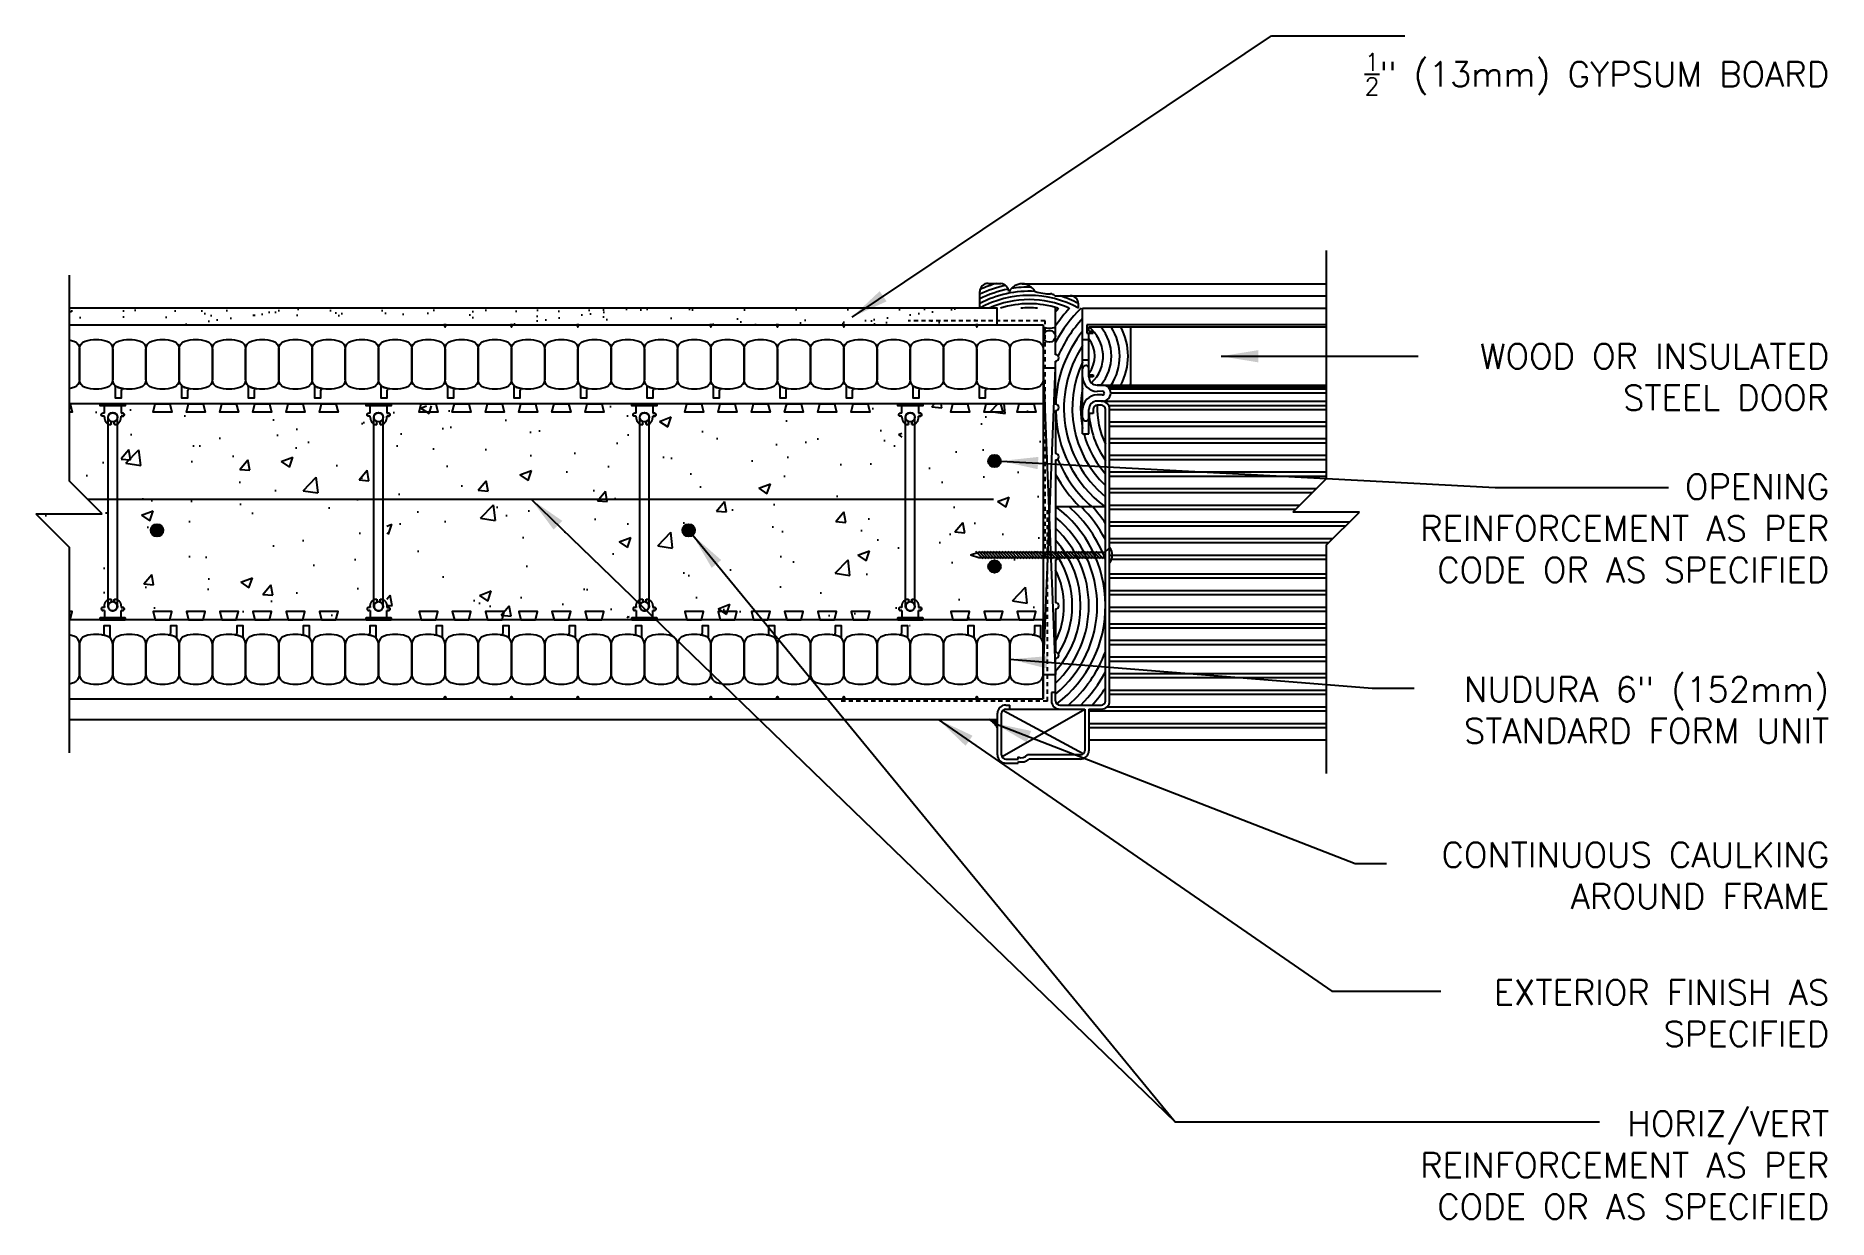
# Model space of a CAD drawing. Header units: inches. Extents: x 423.4 to 477.3, y 594.8 to 630.4.
import ezdxf

# ---------------------------------------------------------------- set-up
doc = ezdxf.new("R2010")
doc.units = ezdxf.units.IN
doc.header["$LTSCALE"] = 0.5
doc.header["$MEASUREMENT"] = 0
doc.linetypes.add('DASHED2', pattern=[0.375, 0.25, -0.125])
for name, color, linetype in [('HATCH', 12, 'Continuous'), ('line25', 2, 'Continuous'), ('LINE50', 5, 'Continuous'), ('LINE65', 3, 'Continuous'), ('LINE9', 9, 'Continuous'), ('TEXT', 4, 'Continuous')]:
    doc.layers.add(name, color=color, linetype=linetype)
doc.styles.add('DIM', font='romans.shx', dxfattribs={"width": 0.7})
doc.styles.add('ROMANS', font='romans.shx', dxfattribs={"height": 1.125})
doc.dimstyles.new('ext_12', dxfattribs={"dimscale": 12, "dimtxt": 0.09375, "dimasz": 0.09375, "dimexe": 0.09375, "dimexo": 0.0625, "dimgap": 0.0625, "dimtad": 1, "dimdec": 1, "dimzin": 3, "dimdsep": 46, "dimlunit": 4, "dimtxsty": 'DIM', "dimcen": 0.09, "dimdle": 0.09375, "dimclrt": 4, "dimadec": 0, "dimazin": 0, "dimtfac": 1, "dimtdec": 1, "dimtmove": 2, "dimatfit": 3, "dimfxl": 0, "dimfrac": 2, "dimtolj": 1, "dimtzin": 0, "dimarcsym": 0})

# ---------------------------------------------------------------- blocks, each defined once
blk = doc.blocks.new('WEB_6_CENTRE_TOP')
for p, q in [((5.688, 0.141), (0, 0.141)), ((5.688, -0.141), (0, -0.141))]:
    blk.add_line(p, q)
for centre in [(0, 0), (5.688, 0)]:
    blk.add_circle(centre, 0.141)
blk = doc.blocks.new('Connector')
blk.add_point((0.271, 0))
at = {"layer": 'LINE9'}
for p, q in [((0, 0.375), (0, -0.375)), ((0.062, -0.375), (0.062, 0.375)), ((0.281, 0.25), (0.062, 0.25))]:
    blk.add_line(p, q, dxfattribs=at)
for points, weights in [([(0.007, 0.375), (0.004, 0.375), (0, 0.375)], [1, 0.972587069138, 0.950305488115]), ([(0.327, 0.343), (0.308, 0.343), (0.281, 0.317), (0.281, 0.297)], [1, 0.85355339, 0.85355339, 1]), ([(0.328, 0.343), (0.327, 0.343), (0.327, 0.343)], [1, 0.70710678, 1]), ([(0.375, 0.297), (0.375, 0.317), (0.348, 0.343), (0.329, 0.343)], [1, 0.85355339, 0.85355339, 1]), ([(0.406, 0.25), (0.546, 0.25), (0.619, 0.131)], [0.958404415409, 0.794674173519, 0.864651571113]), ([(0.619, 0.052), (0.612, 0.049), (0.604, 0.049)], [0.83615024178, 0.892081430621, 1]), ([(0, -0.375), (0.004, -0.375), (0.007, -0.375)], [0.950305488115, 0.972587069138, 1]), ([(0.281, -0.297), (0.281, -0.317), (0.308, -0.343), (0.327, -0.343)], [1, 0.85355339, 0.85355339, 1]), ([(0.327, -0.343), (0.281, -0.343), (0.281, -0.297)], [1, 0.70710678, 1]), ([(0.329, -0.343), (0.348, -0.343), (0.375, -0.317), (0.375, -0.297)], [1, 0.85355339, 0.85355339, 1]), ([(0.375, -0.297), (0.375, -0.343), (0.329, -0.343)], [1, 0.70710678, 1]), ([(0.619, -0.131), (0.546, -0.25), (0.406, -0.25)], [0.864651574428, 0.794674169686, 0.958404415195]), ([(0.604, -0.049), (0.612, -0.049), (0.619, -0.052)], [1, 0.89208144177, 0.836150253337])]:
    blk.add_rational_spline(points, weights, degree=2, dxfattribs=at)
for points, degree in [([(0, 0.375), (0.002, 0.375), (0.005, 0.375), (0.007, 0.375)], 3), ([(0.007, 0.375), (0.021, 0.375), (0.051, 0.375), (0.062, 0.375), (0.062, 0.375)], 3), ([(0.281, 0.25), (0.281, 0.297)], 1), ([(0.327, 0.343), (0.327, 0.343), (0.328, 0.343), (0.328, 0.343)], 3), ([(0.328, 0.343), (0.329, 0.343), (0.329, 0.343), (0.329, 0.343)], 3), ([(0.375, 0.25), (0.375, 0.297)], 1), ([(0.406, 0.25), (0.375, 0.25)], 1), ([(0.406, 0.25), (0.406, 0.25)], 1), ([(0.406, 0.25), (0.406, 0.25)], 1), ([(0.406, 0.25), (0.406, 0.25)], 1), ([(0.406, 0.25), (0.406, 0.25)], 1), ([(0.406, 0.25), (0.406, 0.25)], 1), ([(0.406, 0.25), (0.406, 0.25)], 1), ([(0.406, 0.25), (0.406, 0.25)], 1), ([(0.406, 0.25), (0.406, 0.25)], 1), ([(0.406, 0.25), (0.406, 0.25)], 1), ([(0.406, 0.25), (0.406, 0.25)], 1), ([(0.406, 0.25), (0.406, 0.25)], 1), ([(0.406, 0.25), (0.406, 0.25)], 1), ([(0.406, 0.25), (0.406, 0.25)], 1), ([(0.406, 0.25), (0.406, 0.25)], 1), ([(0.406, 0.25), (0.406, 0.25)], 1), ([(0.406, 0.25), (0.406, 0.25)], 1), ([(0.406, 0.25), (0.406, 0.25)], 1), ([(0.406, 0.25), (0.406, 0.25)], 1), ([(0.406, 0.25), (0.406, 0.25)], 1), ([(0.406, 0.25), (0.406, 0.25)], 1), ([(0.406, 0.25), (0.406, 0.25)], 1), ([(0.406, 0.25), (0.406, 0.25)], 1), ([(0.406, 0.25), (0.406, 0.25)], 1), ([(0.406, 0.25), (0.406, 0.25)], 1), ([(0.604, 0.049), (0.532, 0.049)], 1), ([(0.532, 0.049), (0.532, 0.049)], 1), ([(0.532, 0.049), (0.532, 0.049)], 1), ([(0.532, 0.049), (0.532, 0.049)], 1), ([(0.532, 0.049), (0.532, 0.049)], 1), ([(0.532, 0.049), (0.532, 0.049)], 1), ([(0.532, 0.049), (0.532, 0.049)], 1), ([(0.532, 0.049), (0.532, 0.049)], 1), ([(0.532, 0.049), (0.532, 0.049)], 1), ([(0.532, 0.049), (0.532, 0.049)], 1), ([(0.532, 0.049), (0.532, 0.049)], 1), ([(0.604, 0.049), (0.609, 0.049), (0.614, 0.05), (0.619, 0.052)], 3), ([(0.604, 0.049), (0.604, 0.049)], 1), ([(0.604, 0.049), (0.604, 0.049)], 1), ([(0.604, 0.049), (0.604, 0.049)], 1), ([(0.604, 0.049), (0.604, 0.049)], 1), ([(0.619, 0.131), (0.619, 0.052)], 1), ([(0.619, 0.131), (0.619, 0.131)], 1), ([(0.619, 0.131), (0.619, 0.131)], 1), ([(0.619, 0.131), (0.619, 0.131)], 1), ([(0.619, 0.131), (0.619, 0.131)], 1), ([(0.007, -0.375), (0.005, -0.375), (0.002, -0.375), (0, -0.375)], 3), ([(0.062, -0.375), (0.062, -0.375), (0.051, -0.375), (0.021, -0.375), (0.007, -0.375)], 3), ([(0.062, -0.25), (0.281, -0.25)], 1), ([(0.281, -0.297), (0.281, -0.25)], 1), ([(0.281, -0.25), (0.281, -0.297)], 1), ([(0.328, -0.343), (0.328, -0.343), (0.327, -0.343), (0.327, -0.343)], 3), ([(0.329, -0.343), (0.329, -0.343), (0.329, -0.343), (0.328, -0.343)], 3), ([(0.375, -0.25), (0.375, -0.297)], 1), ([(0.375, -0.297), (0.375, -0.25)], 1), ([(0.406, -0.25), (0.375, -0.25)], 1), ([(0.406, -0.25), (0.406, -0.25)], 1), ([(0.406, -0.25), (0.406, -0.25)], 1), ([(0.406, -0.25), (0.406, -0.25)], 1), ([(0.406, -0.25), (0.406, -0.25)], 1), ([(0.406, -0.25), (0.406, -0.25)], 1), ([(0.406, -0.25), (0.406, -0.25)], 1), ([(0.406, -0.25), (0.406, -0.25)], 1), ([(0.406, -0.25), (0.406, -0.25)], 1), ([(0.406, -0.25), (0.406, -0.25)], 1), ([(0.406, -0.25), (0.406, -0.25)], 1), ([(0.406, -0.25), (0.406, -0.25)], 1), ([(0.532, -0.049), (0.604, -0.049)], 1), ([(0.604, -0.049), (0.58, -0.049), (0.556, -0.049), (0.532, -0.049)], 3), ([(0.532, -0.049), (0.532, -0.049)], 1), ([(0.532, -0.049), (0.532, -0.049)], 1), ([(0.532, -0.049), (0.532, -0.049)], 1), ([(0.532, -0.049), (0.532, -0.049)], 1), ([(0.619, -0.052), (0.614, -0.05), (0.609, -0.049), (0.604, -0.049)], 3), ([(0.604, -0.049), (0.604, -0.049)], 1), ([(0.604, -0.049), (0.604, -0.049)], 1), ([(0.604, -0.049), (0.604, -0.049)], 1), ([(0.604, -0.049), (0.604, -0.049)], 1), ([(0.604, -0.049), (0.604, -0.049)], 1), ([(0.604, -0.049), (0.604, -0.049)], 1), ([(0.604, -0.049), (0.604, -0.049)], 1), ([(0.604, -0.049), (0.604, -0.049)], 1), ([(0.619, -0.052), (0.619, -0.131)], 1), ([(0.619, -0.131), (0.619, -0.131)], 1), ([(0.619, -0.131), (0.619, -0.131)], 1), ([(0.619, -0.131), (0.619, -0.131)], 1), ([(0.619, -0.131), (0.619, -0.131)], 1)]:
    blk.add_open_spline(points, degree=degree, dxfattribs=at)
for points, weights, knots in [([(0.062, 0.375), (0.062, 0.375), (0.046, 0.375), (0.03, 0.375), (0.007, 0.375)], [0.868718858569, 0.861102746415, 1, 0.861102734288, 0.868718859898], [0, 0, 0, 0.5, 0.5, 1, 1, 1]), ([(0.532, 0.049), (0.472, 0.203), (0.333, 0.113), (0.157, 0), (0.333, -0.113), (0.472, -0.203), (0.532, -0.049)], [0.899508922286, 0.599718215298, 1, 0.54226024, 1, 0.599718224335, 0.899508908749], [0, 0, 0, 0.318112, 0.318112, 0.681888, 0.681888, 1, 1, 1]), ([(0.007, -0.375), (0.03, -0.375), (0.046, -0.375), (0.062, -0.375), (0.062, -0.375)], [0.868718859319, 0.861102739573, 1, 0.861102742958, 0.868718858948], [0, 0, 0, 0.5, 0.5, 1, 1, 1])]:
    blk.add_rational_spline(points, weights, degree=2, knots=knots, dxfattribs=at)

msp = doc.modelspace()

# ---------------------------------------------------------------- hatches: boundary and pattern name
at = {"layer": 'HATCH'}
h = msp.add_hatch(dxfattribs=at)
h.set_pattern_fill('AR-SAND', color=256, scale=0.5, style=0)
h.set_pattern_definition([(37.5, (-2452.4051, 162.2853), (-0.03149668, 0.96341188), [0, -0.76, 0, -0.85, 0, -0.8125]), (7.5, (-2452.4051, 162.2853), (0.88488835, 1.41107303), [0, -0.41, 0, -0.685, 0, -0.2625]), (327.5, (-2453.0201, 162.2853), (1.55707093, 0.00282953), [0, -0.25, 0, -0.9, 0, -1.175]), (317.5, (-2453.0201, 162.2853), (1.5030633, 0.4388378), [0, -0.125, 0, -0.59, 0, -0.675])])
h.paths.add_polyline_path([(441.073, 622.222), (435.388, 622.222), (435.388, 621.722), (441.073, 621.722)])
h.paths.add_polyline_path([(451.784, 622.222), (441.073, 622.222), (441.073, 621.722), (451.784, 621.722)])
h.paths.add_polyline_path([(424.35, 622.222), (424.35, 621.722), (435.388, 621.722), (435.388, 622.222)])
h = msp.add_hatch(dxfattribs=at)
h.set_pattern_fill('AR-CONC', color=256, scale=0.5, style=0)
h.set_pattern_definition([(50, (0, 0), (3.586301, -0.313761), [0.375, -4.125]), (355, (0, 0), (-0.693757, 3.76096), [0.3, -3.3]), (100.45144, (0.299, -0.026), (2.892544, 3.4472), [0.318701, -3.50571]), (46.1842, (0, 1), (5.336207, -0.827596), [0.5625, -6.1875]), (96.6356, (0.4447, 0.931), (4.67331, 4.870593), [0.47805, -5.25857]), (351.1842, (0, 1), (4.67331, 4.870593), [0.45, -4.95]), (21, (0.5, 0.75), (2.984535, -2.013094), [0.375, -4.125]), (326, (0.5, 0.75), (1.216577, 3.62575), [0.3, -3.3]), (71.45144, (0.7487, 0.5822), (4.201112, 1.612656), [0.318701, -3.50571]), (37.5, (0, 0), (0.0607993, 1.6644693), [0, -3.26, 0, -3.35, 0, -3.3125]), (7.5, (0, 0), (1.3153477, 1.9720586), [0, -1.91, 0, -3.185, 0, -1.2625]), (327.5, (-1.115, 0), (2.6691122, -0.1127744), [0, -1.25, 0, -3.9, 0, -5.175]), (317.5, (-1.615, 0), (2.915931, 0.500525), [0, -1.625, 0, -2.59, 0, -3.675])])
h.paths.add_polyline_path([(424.359, 612.847), (425.297, 612.847), (425.297, 612.909), (425.422, 612.909), (425.422, 613.128), (425.375, 613.128), (425.328, 613.176), (425.374, 613.222), (425.422, 613.222), (425.422, 613.253), (425.454, 613.375), (425.531, 613.459), (425.531, 618.734), (425.454, 618.819), (425.422, 618.941), (425.422, 618.972), (425.375, 618.972), (425.328, 619.019), (425.374, 619.065), (425.422, 619.065), (425.422, 619.284), (425.297, 619.284), (425.297, 619.347), (424.359, 619.347), (424.359, 617.034), (425.359, 616.034), (423.359, 616.034), (424.359, 615.034)])
h.paths.add_polyline_path([(425.922, 619.284), (433.422, 619.284), (433.422, 612.909), (425.922, 612.909)])
h.paths.add_polyline_path([(433.922, 612.909), (441.422, 612.909), (441.422, 619.284), (433.922, 619.284)])
h.paths.add_polyline_path([(441.922, 612.909), (449.422, 612.909), (449.422, 619.284), (441.922, 619.284)])
h.paths.add_polyline_path([(449.922, 612.909), (453.672, 612.909), (453.672, 619.347), (449.922, 619.347)])
h = msp.add_hatch(color=7, dxfattribs=at)
h.dxf.hatch_style = 1
h.paths.add_polyline_path([(452.297, 609.847), (452.047, 609.847, -0.166356), (452.297, 609.589)])
at = {"layer": 'LINE65'}
for points in [[(452.393, 617.625, 1), (452.018, 617.625, 1)], [(427.194, 615.542, 1), (426.819, 615.542, 1)], [(443.194, 615.542, 1), (442.819, 615.542, 1)], [(452.393, 614.453, 1), (452.018, 614.453, 1)]]:
    msp.add_hatch(color=256, dxfattribs=at).paths.add_polyline_path(points)

# ---------------------------------------------------------------- linework, layer by layer
at = {"layer": 'HATCH', "color": 6, "linetype": 'DASHED2'}
for p, q in [((453.731, 621.847), (449.606, 621.847)), ((453.731, 614.773), (453.731, 621.847)), ((453.797, 610.4), (453.797, 616.237)), ((453.797, 610.4), (447.555, 610.4))]:
    msp.add_line(p, q, dxfattribs=at)
at = {"layer": 'HATCH'}
for p, q in [((453.672, 611.199), (454.047, 620.431)), ((453.672, 620.431), (454.047, 611.199)), ((462.187, 619.791), (455.671, 619.791)), ((462.187, 619.291), (455.645, 619.291)), ((462.187, 619.166), (455.672, 619.166)), ((462.187, 619.666), (455.704, 619.666)), ((462.187, 618.791), (455.672, 618.791)), ((462.187, 618.666), (455.672, 618.666)), ((462.187, 618.291), (455.672, 618.291)), ((462.187, 618.166), (455.672, 618.166)), ((462.187, 617.789), (455.672, 617.789)), ((462.187, 617.664), (455.672, 617.664)), ((462.187, 617.289), (455.672, 617.289)), ((462.187, 617.164), (455.672, 617.164)), ((461.887, 616.789), (455.672, 616.789)), ((461.762, 616.664), (455.672, 616.664)), ((461.385, 616.287), (455.672, 616.287)), ((461.26, 616.162), (455.672, 616.162)), ((462.885, 615.787), (455.672, 615.787)), ((462.76, 615.662), (455.672, 615.662)), ((462.385, 615.287), (455.672, 615.287)), ((462.26, 615.162), (455.672, 615.162)), ((462.187, 614.783), (455.672, 614.783)), ((462.187, 614.658), (455.672, 614.658)), ((462.187, 614.221), (455.672, 614.221)), ((462.187, 614.097), (455.672, 614.097)), ((462.187, 613.721), (455.672, 613.721)), ((462.187, 613.597), (455.672, 613.597)), ((462.187, 613.221), (455.672, 613.221)), ((462.187, 613.097), (455.672, 613.097)), ((462.187, 612.721), (455.672, 612.721)), ((462.187, 612.597), (455.672, 612.597)), ((462.187, 612.221), (455.672, 612.221)), ((462.187, 612.097), (455.672, 612.097)), ((462.187, 611.721), (455.672, 611.721)), ((462.187, 611.597), (455.672, 611.597)), ((462.187, 611.221), (455.672, 611.221)), ((462.187, 611.097), (455.672, 611.097)), ((462.187, 610.721), (455.672, 610.721)), ((462.187, 610.597), (455.672, 610.597)), ((452.439, 608.73), (454.922, 610.159)), ((454.874, 608.811), (452.459, 610.123)), ((462.187, 610.097), (455.047, 610.097)), ((462.187, 610.221), (455.587, 610.221)), ((462.187, 609.721), (455.047, 609.721)), ((462.187, 609.597), (455.047, 609.597))]:
    msp.add_line(p, q, dxfattribs=at)
for centre, radius, start, end in [((453.25, 619.566), 3.543, 105.9774, 114.627), ((453.25, 619.566), 3.418, 102.0651, 115.7495), ((453.25, 619.566), 3.293, 101.0243, 116.8034), ((453.25, 619.566), 3.168, 86.825, 117.9516), ((453.25, 619.566), 3.043, 60.7919, 119.2081), ((453.25, 619.566), 2.918, 65.54, 114.46), ((453.25, 619.566), 3.293, 88.8322, 99.4629), ((453.25, 619.566), 3.168, 62.0612, 73.0968), ((453.25, 619.566), 2.793, 71.9887, 108.0113), ((453.25, 619.566), 2.668, 84.5984, 95.4016), ((457.757, 619.214), 4.21, 134.4081, 151.7885), ((457.757, 619.214), 4.46, 137.5981, 146.2851), ((457.757, 619.214), 4.71, 140.3175, 141.9669), ((457.757, 619.214), 3.96, 137.025, 156.6047), ((457.757, 619.214), 3.71, 141.3484, 178.184), ((454.366, 620.784), 1.109, 313.276, 52.0991), ((454.366, 620.784), 1.359, 319.9163, 40.0837), ((454.366, 620.784), 1.609, 327.0538, 32.9462), ((454.366, 620.784), 1.859, 331.9196, 28.0804), ((454.366, 620.784), 2.109, 23.6895, 24.5136), ((457.757, 619.214), 3.46, 146.8657, 230.3071), ((454.366, 620.784), 0.859, 322.4764, 37.5236), ((457.757, 619.214), 3.96, 158.9628, 159.5284), ((457.757, 619.214), 3.21, 154.504, 226.495), ((457.757, 619.214), 2.96, 168.1976, 191.8024), ((454.366, 620.784), 2.109, 335.4864, 336.3105), ((457.757, 619.214), 2.46, 177.9386, 206.0604), ((457.757, 619.214), 3.71, 181.1088, 232.9696), ((457.757, 619.214), 2.71, 183.4175, 215.3682), ((457.757, 619.214), 2.96, 195.1263, 221.706), ((457.757, 619.214), 3.96, 202.8027, 228.4099), ((457.757, 619.214), 4.21, 208.2115, 224.7082), ((451.837, 613.273), 3.71, 307.2647, 53.4425), ((451.837, 613.273), 3.46, 309.6927, 50.3073), ((451.837, 613.273), 3.96, 20.4719, 48.8113), ((451.837, 613.273), 4.21, 28.2117, 45.0605), ((451.837, 613.273), 4.46, 33.7151, 41.9261), ((451.837, 613.273), 3.21, 313.5049, 46.4951), ((451.837, 613.273), 2.96, 318.2938, 41.7062), ((451.837, 613.273), 2.46, 333.9392, 26.0608), ((451.837, 613.273), 2.71, 327.7067, 32.0927), ((451.837, 613.273), 3.96, 310.9881, 339.5281), ((451.837, 613.273), 4.21, 314.7637, 331.7883), ((451.837, 613.273), 4.46, 317.9163, 326.2849)]:
    msp.add_arc(centre, radius, start, end, dxfattribs=at)
at = {"layer": 'line25'}
for p, q in [((453.672, 619.347), (424.359, 619.347)), ((453.672, 612.847), (424.359, 612.847)), ((449.651, 612.678), (449.672, 612.678))]:
    msp.add_line(p, q, dxfattribs=at)
for points in [[(424.359, 619.347), (424.391, 619.347), (424.453, 619.097), (424.359, 619.097)], [(424.359, 612.847), (424.391, 612.847), (424.453, 613.097), (424.359, 613.097)]]:
    msp.add_lwpolyline(points, dxfattribs=at)
for points in [[(427.391, 619.347), (427.453, 619.097), (426.891, 619.097), (426.953, 619.347)], [(428.391, 619.347), (428.453, 619.097), (427.891, 619.097), (427.953, 619.347)], [(429.391, 619.347), (429.453, 619.097), (428.891, 619.097), (428.953, 619.347)], [(430.391, 619.347), (430.453, 619.097), (429.891, 619.097), (429.953, 619.347)], [(431.391, 619.347), (431.453, 619.097), (430.891, 619.097), (430.953, 619.347)], [(432.391, 619.347), (432.453, 619.097), (431.891, 619.097), (431.953, 619.347)], [(435.391, 619.347), (435.453, 619.097), (434.891, 619.097), (434.953, 619.347)], [(436.391, 619.347), (436.453, 619.097), (435.891, 619.097), (435.953, 619.347)], [(437.391, 619.347), (437.453, 619.097), (436.891, 619.097), (436.953, 619.347)], [(438.391, 619.347), (438.453, 619.097), (437.891, 619.097), (437.953, 619.347)], [(439.391, 619.347), (439.453, 619.097), (438.891, 619.097), (438.953, 619.347)], [(440.391, 619.347), (440.453, 619.097), (439.891, 619.097), (439.953, 619.347)], [(443.391, 619.347), (443.453, 619.097), (442.891, 619.097), (442.953, 619.347)], [(444.391, 619.347), (444.453, 619.097), (443.891, 619.097), (443.953, 619.347)], [(445.391, 619.347), (445.453, 619.097), (444.891, 619.097), (444.953, 619.347)], [(446.391, 619.347), (446.453, 619.097), (445.891, 619.097), (445.953, 619.347)], [(447.391, 619.347), (447.453, 619.097), (446.891, 619.097), (446.953, 619.347)], [(448.391, 619.347), (448.453, 619.097), (447.891, 619.097), (447.953, 619.347)], [(451.391, 619.347), (451.453, 619.097), (450.891, 619.097), (450.953, 619.347)], [(452.391, 619.347), (452.453, 619.097), (451.891, 619.097), (451.953, 619.347)], [(453.391, 619.347), (453.453, 619.097), (452.891, 619.097), (452.953, 619.347)], [(427.391, 612.847), (427.453, 613.097), (426.891, 613.097), (426.953, 612.847)], [(428.391, 612.847), (428.453, 613.097), (427.891, 613.097), (427.953, 612.847)], [(429.391, 612.847), (429.453, 613.097), (428.891, 613.097), (428.953, 612.847)], [(430.391, 612.847), (430.453, 613.097), (429.891, 613.097), (429.953, 612.847)], [(431.391, 612.847), (431.453, 613.097), (430.891, 613.097), (430.953, 612.847)], [(432.391, 612.847), (432.453, 613.097), (431.891, 613.097), (431.953, 612.847)], [(435.391, 612.847), (435.453, 613.097), (434.891, 613.097), (434.953, 612.847)], [(436.391, 612.847), (436.453, 613.097), (435.891, 613.097), (435.953, 612.847)], [(437.391, 612.847), (437.453, 613.097), (436.891, 613.097), (436.953, 612.847)], [(438.391, 612.847), (438.453, 613.097), (437.891, 613.097), (437.953, 612.847)], [(439.391, 612.847), (439.453, 613.097), (438.891, 613.097), (438.953, 612.847)], [(440.391, 612.847), (440.453, 613.097), (439.891, 613.097), (439.953, 612.847)], [(443.391, 612.847), (443.453, 613.097), (442.891, 613.097), (442.953, 612.847)], [(444.391, 612.847), (444.453, 613.097), (443.891, 613.097), (443.953, 612.847)], [(445.391, 612.847), (445.453, 613.097), (444.891, 613.097), (444.953, 612.847)], [(446.391, 612.847), (446.453, 613.097), (445.891, 613.097), (445.953, 612.847)], [(447.391, 612.847), (447.453, 613.097), (446.891, 613.097), (446.953, 612.847)], [(448.391, 612.847), (448.453, 613.097), (447.891, 613.097), (447.953, 612.847)], [(451.391, 612.847), (451.453, 613.097), (450.891, 613.097), (450.953, 612.847)], [(452.391, 612.847), (452.453, 613.097), (451.891, 613.097), (451.953, 612.847)], [(453.391, 612.847), (453.453, 613.097), (452.891, 613.097), (452.953, 612.847)]]:
    msp.add_lwpolyline(points, close=True, dxfattribs=at)
at = {"layer": 'LINE50'}
for p, q in [((424.359, 621.722), (453.672, 621.722)), ((453.672, 621.722), (453.672, 619.347)), ((453.672, 612.847), (453.672, 610.472)), ((453.672, 610.472), (453.672, 612.847)), ((424.359, 610.472), (453.672, 610.472))]:
    msp.add_line(p, q, dxfattribs=at)
at = {"layer": 'LINE65', "flags": 128}
msp.add_lwpolyline([(424.919, 616.475), (452.172, 616.475)], dxfattribs=at)
at = {"layer": 'LINE65'}
for centre in [(452.206, 617.625), (427.006, 615.542), (443.006, 615.542), (452.206, 614.453)]:
    msp.add_circle(centre, 0.188, dxfattribs=at)
at = {"layer": 'LINE9'}
for p, q in [((462.187, 623.957), (462.187, 617.089)), ((424.359, 623.222), (424.359, 617.034)), ((452.015, 622.972), (452.399, 622.972)), ((453.036, 622.957), (462.187, 622.957)), ((451.765, 622.222), (451.765, 622.722)), ((454.02, 622.597), (454.484, 622.597)), ((454.484, 622.597), (462.187, 622.597)), ((454.047, 620.824), (454.047, 622.222)), ((454.734, 622.222), (454.734, 622.347)), ((454.859, 618.442), (454.859, 622.222)), ((454.859, 622.222), (462.187, 622.222)), ((462.187, 621.722), (454.984, 621.722)), ((454.984, 621.722), (454.984, 621.472)), ((454.984, 621.472), (455.172, 621.472)), ((455.047, 621.534), (455.047, 621.659)), ((455.047, 621.659), (457.501, 621.659)), ((455.047, 621.659), (462.187, 621.659)), ((455.047, 621.534), (455.172, 621.534)), ((455.047, 620.159), (455.047, 621.472)), ((455.172, 621.472), (455.172, 621.534)), ((456.297, 621.659), (456.297, 619.909)), ((454.859, 621.287), (455.047, 621.287)), ((453.672, 620.431), (454.047, 620.431)), ((454.047, 619.332), (454.047, 620.635)), ((454.859, 620.672), (455.047, 620.672)), ((454.859, 620.159), (454.859, 620.409)), ((455.047, 620.159), (455.047, 620.409)), ((455.047, 620.222), (455.172, 620.222)), ((455.172, 620.159), (455.047, 620.159)), ((455.172, 620.222), (455.172, 620.159)), ((455.422, 619.909), (455.297, 619.909)), ((455.297, 619.909), (462.187, 619.909)), ((455.452, 619.724), (455.297, 619.722)), ((462.187, 619.847), (455.627, 619.847)), ((453.672, 619.347), (453.672, 612.847)), ((454.859, 618.93), (454.859, 619.178)), ((455.047, 619.053), (455.047, 619.178)), ((455.172, 619.178), (455.172, 619.053)), ((455.452, 619.613), (455.297, 619.615)), ((455.422, 619.428), (455.297, 619.428)), ((455.422, 619.303), (455.297, 619.303)), ((455.422, 619.303), (455.297, 619.303)), ((455.461, 619.425), (462.187, 619.425)), ((455.547, 610.409), (455.547, 619.178)), ((455.672, 610.409), (455.672, 619.178)), ((425.531, 613.253), (425.531, 618.941)), ((425.813, 613.253), (425.813, 618.941)), ((433.531, 613.253), (433.531, 618.941)), ((433.813, 613.253), (433.813, 618.941)), ((454.047, 619.143), (454.047, 617.848)), ((455.172, 619.053), (455.047, 619.053)), ((455.047, 619.053), (455.047, 618.928)), ((455.047, 618.442), (455.047, 619.053)), ((454.859, 618.442), (455.047, 618.442)), ((454.047, 617.659), (454.047, 614.847)), ((425.359, 616.034), (424.359, 617.034)), ((462.187, 617.089), (461.187, 616.089)), ((423.359, 616.034), (425.359, 616.034)), ((423.359, 616.034), (424.359, 615.034)), ((454.047, 616.253), (455.547, 616.253)), ((463.187, 616.089), (461.187, 616.089)), ((462.187, 615.089), (463.187, 616.089)), ((424.359, 615.034), (424.359, 608.847)), ((451.734, 614.872), (451.484, 614.793)), ((451.863, 614.684), (451.645, 614.903)), ((451.952, 614.684), (451.733, 614.903)), ((455.521, 614.872), (451.734, 614.872)), ((452.04, 614.684), (451.822, 614.903)), ((452.129, 614.684), (451.91, 614.903)), ((452.217, 614.684), (451.998, 614.903)), ((452.305, 614.684), (452.087, 614.903)), ((452.394, 614.684), (452.175, 614.903)), ((452.482, 614.684), (452.263, 614.903)), ((452.571, 614.684), (452.352, 614.903)), ((452.659, 614.684), (452.44, 614.903)), ((452.747, 614.684), (452.529, 614.903)), ((452.836, 614.684), (452.617, 614.903)), ((452.924, 614.684), (452.705, 614.903)), ((453.013, 614.684), (452.794, 614.903)), ((453.101, 614.684), (452.882, 614.903)), ((453.189, 614.684), (452.971, 614.903)), ((453.278, 614.684), (453.059, 614.903)), ((453.366, 614.684), (453.147, 614.903)), ((453.454, 614.684), (453.236, 614.903)), ((453.543, 614.684), (453.324, 614.903)), ((453.631, 614.684), (453.412, 614.903)), ((453.72, 614.684), (453.501, 614.903)), ((453.808, 614.684), (453.589, 614.903)), ((453.896, 614.684), (453.678, 614.903)), ((453.985, 614.684), (453.766, 614.903)), ((454.073, 614.684), (453.854, 614.903)), ((454.162, 614.684), (453.943, 614.903)), ((454.25, 614.684), (454.031, 614.903)), ((454.338, 614.684), (454.12, 614.903)), ((454.427, 614.684), (454.208, 614.903)), ((454.515, 614.684), (454.296, 614.903)), ((454.604, 614.684), (454.385, 614.903)), ((454.692, 614.684), (454.473, 614.903)), ((454.78, 614.684), (454.562, 614.903)), ((454.869, 614.684), (454.65, 614.903)), ((454.957, 614.684), (454.738, 614.903)), ((455.045, 614.684), (454.827, 614.903)), ((455.134, 614.684), (454.915, 614.903)), ((455.222, 614.684), (455.003, 614.903)), ((455.311, 614.684), (455.092, 614.903)), ((455.399, 614.684), (455.18, 614.903)), ((455.487, 614.684), (455.269, 614.903)), ((455.521, 614.872), (455.646, 614.997)), ((455.646, 614.856), (455.672, 614.856)), ((462.187, 615.089), (462.187, 608.221)), ((451.734, 614.715), (451.484, 614.793)), ((455.521, 614.715), (451.734, 614.715)), ((454.047, 614.658), (454.047, 613.363)), ((455.646, 614.731), (455.672, 614.731)), ((454.047, 613.174), (454.047, 611.871)), ((454.047, 610.409), (454.047, 611.682)), ((453.672, 611.199), (454.047, 611.199)), ((454.047, 610.659), (453.922, 610.659)), ((453.922, 610.659), (453.922, 610.409)), ((454.047, 610.409), (454.047, 610.659)), ((452.297, 608.784), (452.297, 610.034)), ((452.422, 608.784), (452.422, 610.034)), ((452.547, 610.284), (452.672, 610.284)), ((452.547, 610.159), (452.672, 610.159)), ((452.672, 610.159), (452.672, 610.284)), ((452.672, 610.159), (454.172, 610.159)), ((454.172, 610.284), (455.422, 610.284)), ((454.172, 610.159), (454.922, 610.159)), ((454.922, 610.159), (454.922, 608.909)), ((455.047, 610.159), (455.047, 608.909)), ((455.047, 610.159), (455.422, 610.159)), ((424.359, 609.847), (452.297, 609.847)), ((462.187, 609.221), (455.047, 609.221)), ((452.547, 608.659), (452.922, 608.659)), ((452.547, 608.534), (452.922, 608.534)), ((452.922, 608.659), (452.922, 608.722)), ((452.922, 608.586), (452.922, 608.534)), ((454.797, 608.784), (453.195, 608.784)), ((454.797, 608.659), (453.251, 608.659))]:
    msp.add_line(p, q, dxfattribs=at)
at = {"layer": 'LINE9', "flags": 128}
msp.add_lwpolyline([(452.284, 621.722), (452.284, 622.222), (424.359, 622.222)], dxfattribs=at)
at = {"layer": 'LINE9'}
for points in [[(435.641, 621.722), (435.672, 621.657), (435.703, 621.722)], [(437.641, 621.722), (437.672, 621.657), (437.703, 621.722)], [(439.641, 621.722), (439.672, 621.657), (439.703, 621.722)], [(443.641, 621.722), (443.672, 621.657), (443.703, 621.722)], [(445.641, 621.722), (445.672, 621.657), (445.703, 621.722)], [(447.641, 621.722), (447.672, 621.657), (447.703, 621.722)], [(451.641, 621.722), (451.672, 621.657), (451.703, 621.722)], [(435.641, 610.472), (435.672, 610.536), (435.703, 610.472)], [(437.641, 610.472), (437.672, 610.536), (437.703, 610.472)], [(439.641, 610.472), (439.672, 610.536), (439.703, 610.472)], [(443.641, 610.472), (443.672, 610.536), (443.703, 610.472)], [(445.641, 610.472), (445.672, 610.536), (445.703, 610.472)], [(447.641, 610.472), (447.672, 610.536), (447.703, 610.472)], [(451.641, 610.472), (451.672, 610.536), (451.703, 610.472)]]:
    msp.add_lwpolyline(points, close=True, dxfattribs=at)
for points in [[(424.359, 621.267, -0.03389), (424.499, 621.233, -0.325305), (424.672, 620.995), (424.672, 620.074, -0.325305), (424.499, 619.836, -0.03389), (424.359, 619.801)], [(424.359, 610.926, 0.03389), (424.499, 610.961, 0.325305), (424.672, 611.199), (424.672, 612.12, 0.325305), (424.499, 612.358, 0.03389), (424.359, 612.392, 0.03389)]]:
    msp.add_lwpolyline(points, format="xyb", dxfattribs=at)
for points in [[(425.499, 619.836, -0.157671), (424.845, 619.836, -0.325305), (424.672, 620.074), (424.672, 620.995, -0.325305), (424.845, 621.233, -0.157671), (425.499, 621.233, -0.325305), (425.672, 620.995), (425.672, 620.074, -0.325305)], [(426.499, 619.836, -0.157671), (425.845, 619.836, -0.325305), (425.672, 620.074), (425.672, 620.995, -0.325305), (425.845, 621.233, -0.157671), (426.499, 621.233, -0.325305), (426.672, 620.995), (426.672, 620.074, -0.325305)], [(427.499, 619.836, -0.157671), (426.845, 619.836, -0.325305), (426.672, 620.074), (426.672, 620.995, -0.325305), (426.845, 621.233, -0.157671), (427.499, 621.233, -0.325305), (427.672, 620.995), (427.672, 620.074, -0.325305)], [(428.499, 619.836, -0.157671), (427.845, 619.836, -0.325305), (427.672, 620.074), (427.672, 620.995, -0.325305), (427.845, 621.233, -0.157671), (428.499, 621.233, -0.325305), (428.672, 620.995), (428.672, 620.074, -0.325305)], [(429.499, 619.836, -0.157671), (428.845, 619.836, -0.325305), (428.672, 620.074), (428.672, 620.995, -0.325305), (428.845, 621.233, -0.157671), (429.499, 621.233, -0.325305), (429.672, 620.995), (429.672, 620.074, -0.325305)], [(430.499, 619.836, -0.157671), (429.845, 619.836, -0.325305), (429.672, 620.074), (429.672, 620.995, -0.325305), (429.845, 621.233, -0.157671), (430.499, 621.233, -0.325305), (430.672, 620.995), (430.672, 620.074, -0.325305)], [(431.499, 619.836, -0.157671), (430.845, 619.836, -0.325305), (430.672, 620.074), (430.672, 620.995, -0.325305), (430.845, 621.233, -0.157671), (431.499, 621.233, -0.325305), (431.672, 620.995), (431.672, 620.074, -0.325305)], [(432.499, 619.836, -0.157671), (431.845, 619.836, -0.325305), (431.672, 620.074), (431.672, 620.995, -0.325305), (431.845, 621.233, -0.157671), (432.499, 621.233, -0.325305), (432.672, 620.995), (432.672, 620.074, -0.325305)], [(433.499, 619.836, -0.157671), (432.845, 619.836, -0.325305), (432.672, 620.074), (432.672, 620.995, -0.325305), (432.845, 621.233, -0.157671), (433.499, 621.233, -0.325305), (433.672, 620.995), (433.672, 620.074, -0.325305)], [(434.499, 619.836, -0.157671), (433.845, 619.836, -0.325305), (433.672, 620.074), (433.672, 620.995, -0.325305), (433.845, 621.233, -0.157671), (434.499, 621.233, -0.325305), (434.672, 620.995), (434.672, 620.074, -0.325305)], [(435.499, 619.836, -0.157671), (434.845, 619.836, -0.325305), (434.672, 620.074), (434.672, 620.995, -0.325305), (434.845, 621.233, -0.157671), (435.499, 621.233, -0.325305), (435.672, 620.995), (435.672, 620.074, -0.325305)], [(436.499, 619.836, -0.157671), (435.845, 619.836, -0.325305), (435.672, 620.074), (435.672, 620.995, -0.325305), (435.845, 621.233, -0.157671), (436.499, 621.233, -0.325305), (436.672, 620.995), (436.672, 620.074, -0.325305)], [(437.499, 619.836, -0.157671), (436.845, 619.836, -0.325305), (436.672, 620.074), (436.672, 620.995, -0.325305), (436.845, 621.233, -0.157671), (437.499, 621.233, -0.325305), (437.672, 620.995), (437.672, 620.074, -0.325305)], [(438.499, 619.836, -0.157671), (437.845, 619.836, -0.325305), (437.672, 620.074), (437.672, 620.995, -0.325305), (437.845, 621.233, -0.157671), (438.499, 621.233, -0.325305), (438.672, 620.995), (438.672, 620.074, -0.325305)], [(439.499, 619.836, -0.157671), (438.845, 619.836, -0.325305), (438.672, 620.074), (438.672, 620.995, -0.325305), (438.845, 621.233, -0.157671), (439.499, 621.233, -0.325305), (439.672, 620.995), (439.672, 620.074, -0.325305)], [(440.499, 619.836, -0.157671), (439.845, 619.836, -0.325305), (439.672, 620.074), (439.672, 620.995, -0.325305), (439.845, 621.233, -0.157671), (440.499, 621.233, -0.325305), (440.672, 620.995), (440.672, 620.074, -0.325305)], [(441.499, 619.836, -0.157671), (440.845, 619.836, -0.325305), (440.672, 620.074), (440.672, 620.995, -0.325305), (440.845, 621.233, -0.157671), (441.499, 621.233, -0.325305), (441.672, 620.995), (441.672, 620.074, -0.325305)], [(442.499, 619.836, -0.157671), (441.845, 619.836, -0.325305), (441.672, 620.074), (441.672, 620.995, -0.325305), (441.845, 621.233, -0.157671), (442.499, 621.233, -0.325305), (442.672, 620.995), (442.672, 620.074, -0.325305)], [(443.499, 619.836, -0.157671), (442.845, 619.836, -0.325305), (442.672, 620.074), (442.672, 620.995, -0.325305), (442.845, 621.233, -0.157671), (443.499, 621.233, -0.325305), (443.672, 620.995), (443.672, 620.074, -0.325305)], [(444.499, 619.836, -0.157671), (443.845, 619.836, -0.325305), (443.672, 620.074), (443.672, 620.995, -0.325305), (443.845, 621.233, -0.157671), (444.499, 621.233, -0.325305), (444.672, 620.995), (444.672, 620.074, -0.325305)], [(445.499, 619.836, -0.157671), (444.845, 619.836, -0.325305), (444.672, 620.074), (444.672, 620.995, -0.325305), (444.845, 621.233, -0.157671), (445.499, 621.233, -0.325305), (445.672, 620.995), (445.672, 620.074, -0.325305)], [(446.499, 619.836, -0.157671), (445.845, 619.836, -0.325305), (445.672, 620.074), (445.672, 620.995, -0.325305), (445.845, 621.233, -0.157671), (446.499, 621.233, -0.325305), (446.672, 620.995), (446.672, 620.074, -0.325305)], [(447.499, 619.836, -0.157671), (446.845, 619.836, -0.325305), (446.672, 620.074), (446.672, 620.995, -0.325305), (446.845, 621.233, -0.157671), (447.499, 621.233, -0.325305), (447.672, 620.995), (447.672, 620.074, -0.325305)], [(448.499, 619.836, -0.157671), (447.845, 619.836, -0.325305), (447.672, 620.074), (447.672, 620.995, -0.325305), (447.845, 621.233, -0.157671), (448.499, 621.233, -0.325305), (448.672, 620.995), (448.672, 620.074, -0.325305)], [(449.499, 619.836, -0.157671), (448.845, 619.836, -0.325305), (448.672, 620.074), (448.672, 620.995, -0.325305), (448.845, 621.233, -0.157671), (449.499, 621.233, -0.325305), (449.672, 620.995), (449.672, 620.074, -0.325305)], [(450.499, 619.836, -0.157671), (449.845, 619.836, -0.325305), (449.672, 620.074), (449.672, 620.995, -0.325305), (449.845, 621.233, -0.157671), (450.499, 621.233, -0.325305), (450.672, 620.995), (450.672, 620.074, -0.325305)], [(451.499, 619.836, -0.157671), (450.845, 619.836, -0.325305), (450.672, 620.074), (450.672, 620.995, -0.325305), (450.845, 621.233, -0.157671), (451.499, 621.233, -0.325305), (451.672, 620.995), (451.672, 620.074, -0.325305)], [(452.499, 619.836, -0.157671), (451.845, 619.836, -0.325305), (451.672, 620.074), (451.672, 620.995, -0.325305), (451.845, 621.233, -0.157671), (452.499, 621.233, -0.325305), (452.672, 620.995), (452.672, 620.074, -0.325305)], [(453.499, 619.836, -0.157671), (452.845, 619.836, -0.325305), (452.672, 620.074), (452.672, 620.995, -0.325305), (452.845, 621.233, -0.157671), (453.499, 621.233, -0.325305), (453.672, 620.995), (453.672, 620.074, -0.325305)], [(425.845, 619.836, 0.037267), (425.999, 619.798, 0.463036), (425.926, 619.737), (425.926, 619.515), (425.755, 619.515), (425.755, 619.861, 0.189002), (425.739, 619.904, 0.128407)], [(427.845, 619.836, 0.037267), (427.999, 619.798, 0.463036), (427.926, 619.737), (427.926, 619.515), (427.755, 619.515), (427.755, 619.861, 0.189002), (427.739, 619.904, 0.128407)], [(429.845, 619.836, 0.037267), (429.999, 619.798, 0.463036), (429.926, 619.737), (429.926, 619.515), (429.755, 619.515), (429.755, 619.861, 0.189002), (429.739, 619.904, 0.128407)], [(431.845, 619.836, 0.037267), (431.999, 619.798, 0.463036), (431.926, 619.737), (431.926, 619.515), (431.755, 619.515), (431.755, 619.861, 0.189002), (431.739, 619.904, 0.128407)], [(433.845, 619.836, 0.037267), (433.999, 619.798, 0.463036), (433.926, 619.737), (433.926, 619.515), (433.755, 619.515), (433.755, 619.861, 0.189002), (433.739, 619.904, 0.128407)], [(435.845, 619.836, 0.037267), (435.999, 619.798, 0.463036), (435.926, 619.737), (435.926, 619.515), (435.755, 619.515), (435.755, 619.861, 0.189002), (435.739, 619.904, 0.128407)], [(437.845, 619.836, 0.037267), (437.999, 619.798, 0.463036), (437.926, 619.737), (437.926, 619.515), (437.755, 619.515), (437.755, 619.861, 0.189002), (437.739, 619.904, 0.128407)], [(439.845, 619.836, 0.037267), (439.999, 619.798, 0.463036), (439.926, 619.737), (439.926, 619.515), (439.755, 619.515), (439.755, 619.861, 0.189002), (439.739, 619.904, 0.128407)], [(441.845, 619.836, 0.037267), (441.999, 619.798, 0.463036), (441.926, 619.737), (441.926, 619.515), (441.755, 619.515), (441.755, 619.861, 0.189002), (441.739, 619.904, 0.128407)], [(443.845, 619.836, 0.037267), (443.999, 619.798, 0.463036), (443.926, 619.737), (443.926, 619.515), (443.755, 619.515), (443.755, 619.861, 0.189002), (443.739, 619.904, 0.128407)], [(445.845, 619.836, 0.037267), (445.999, 619.798, 0.463036), (445.926, 619.737), (445.926, 619.515), (445.755, 619.515), (445.755, 619.861, 0.189002), (445.739, 619.904, 0.128407)], [(447.845, 619.836, 0.037267), (447.999, 619.798, 0.463036), (447.926, 619.737), (447.926, 619.515), (447.755, 619.515), (447.755, 619.861, 0.189002), (447.739, 619.904, 0.128407)], [(449.845, 619.836, 0.037267), (449.999, 619.798, 0.463036), (449.926, 619.737), (449.926, 619.515), (449.755, 619.515), (449.755, 619.861, 0.189002), (449.739, 619.904, 0.128407)], [(451.845, 619.836, 0.037267), (451.999, 619.798, 0.463036), (451.926, 619.737), (451.926, 619.515), (451.755, 619.515), (451.755, 619.861, 0.189002), (451.739, 619.904, 0.128407)], [(425.499, 612.358, 0.157671), (424.845, 612.358, 0.325305), (424.672, 612.12), (424.672, 611.199, 0.325305), (424.845, 610.961, 0.157671), (425.499, 610.961, 0.325305), (425.672, 611.199), (425.672, 612.12, 0.325305)], [(425.499, 612.358, 0.037267), (425.345, 612.395, 0.463036), (425.418, 612.457), (425.418, 612.678), (425.589, 612.678), (425.589, 612.332, 0.189002), (425.605, 612.29, 0.128407)], [(426.499, 612.358, 0.157671), (425.845, 612.358, 0.325305), (425.672, 612.12), (425.672, 611.199, 0.325305), (425.845, 610.961, 0.157671), (426.499, 610.961, 0.325305), (426.672, 611.199), (426.672, 612.12, 0.325305)], [(427.499, 612.358, 0.157671), (426.845, 612.358, 0.325305), (426.672, 612.12), (426.672, 611.199, 0.325305), (426.845, 610.961, 0.157671), (427.499, 610.961, 0.325305), (427.672, 611.199), (427.672, 612.12, 0.325305)], [(427.499, 612.358, 0.037267), (427.345, 612.395, 0.463036), (427.418, 612.457), (427.418, 612.678), (427.589, 612.678), (427.589, 612.332, 0.189002), (427.605, 612.29, 0.128407)], [(428.499, 612.358, 0.157671), (427.845, 612.358, 0.325305), (427.672, 612.12), (427.672, 611.199, 0.325305), (427.845, 610.961, 0.157671), (428.499, 610.961, 0.325305), (428.672, 611.199), (428.672, 612.12, 0.325305)], [(429.499, 612.358, 0.157671), (428.845, 612.358, 0.325305), (428.672, 612.12), (428.672, 611.199, 0.325305), (428.845, 610.961, 0.157671), (429.499, 610.961, 0.325305), (429.672, 611.199), (429.672, 612.12, 0.325305)], [(429.499, 612.358, 0.037267), (429.345, 612.395, 0.463036), (429.418, 612.457), (429.418, 612.678), (429.589, 612.678), (429.589, 612.332, 0.189002), (429.605, 612.29, 0.128407)], [(430.499, 612.358, 0.157671), (429.845, 612.358, 0.325305), (429.672, 612.12), (429.672, 611.199, 0.325305), (429.845, 610.961, 0.157671), (430.499, 610.961, 0.325305), (430.672, 611.199), (430.672, 612.12, 0.325305)], [(431.499, 612.358, 0.157671), (430.845, 612.358, 0.325305), (430.672, 612.12), (430.672, 611.199, 0.325305), (430.845, 610.961, 0.157671), (431.499, 610.961, 0.325305), (431.672, 611.199), (431.672, 612.12, 0.325305)], [(431.499, 612.358, 0.037267), (431.345, 612.395, 0.463036), (431.418, 612.457), (431.418, 612.678), (431.589, 612.678), (431.589, 612.332, 0.189002), (431.605, 612.29, 0.128407)], [(432.499, 612.358, 0.157671), (431.845, 612.358, 0.325305), (431.672, 612.12), (431.672, 611.199, 0.325305), (431.845, 610.961, 0.157671), (432.499, 610.961, 0.325305), (432.672, 611.199), (432.672, 612.12, 0.325305)], [(433.499, 612.358, 0.157671), (432.845, 612.358, 0.325305), (432.672, 612.12), (432.672, 611.199, 0.325305), (432.845, 610.961, 0.157671), (433.499, 610.961, 0.325305), (433.672, 611.199), (433.672, 612.12, 0.325305)], [(433.499, 612.358, 0.037267), (433.345, 612.395, 0.463036), (433.418, 612.457), (433.418, 612.678), (433.589, 612.678), (433.589, 612.332, 0.189002), (433.605, 612.29, 0.128407)], [(434.499, 612.358, 0.157671), (433.845, 612.358, 0.325305), (433.672, 612.12), (433.672, 611.199, 0.325305), (433.845, 610.961, 0.157671), (434.499, 610.961, 0.325305), (434.672, 611.199), (434.672, 612.12, 0.325305)], [(435.499, 612.358, 0.157671), (434.845, 612.358, 0.325305), (434.672, 612.12), (434.672, 611.199, 0.325305), (434.845, 610.961, 0.157671), (435.499, 610.961, 0.325305), (435.672, 611.199), (435.672, 612.12, 0.325305)], [(435.499, 612.358, 0.037267), (435.345, 612.395, 0.463036), (435.418, 612.457), (435.418, 612.678), (435.589, 612.678), (435.589, 612.332, 0.189002), (435.605, 612.29, 0.128407)], [(436.499, 612.358, 0.157671), (435.845, 612.358, 0.325305), (435.672, 612.12), (435.672, 611.199, 0.325305), (435.845, 610.961, 0.157671), (436.499, 610.961, 0.325305), (436.672, 611.199), (436.672, 612.12, 0.325305)], [(437.499, 612.358, 0.157671), (436.845, 612.358, 0.325305), (436.672, 612.12), (436.672, 611.199, 0.325305), (436.845, 610.961, 0.157671), (437.499, 610.961, 0.325305), (437.672, 611.199), (437.672, 612.12, 0.325305)], [(437.499, 612.358, 0.037267), (437.345, 612.395, 0.463036), (437.418, 612.457), (437.418, 612.678), (437.589, 612.678), (437.589, 612.332, 0.189002), (437.605, 612.29, 0.128407)], [(438.499, 612.358, 0.157671), (437.845, 612.358, 0.325305), (437.672, 612.12), (437.672, 611.199, 0.325305), (437.845, 610.961, 0.157671), (438.499, 610.961, 0.325305), (438.672, 611.199), (438.672, 612.12, 0.325305)], [(439.499, 612.358, 0.157671), (438.845, 612.358, 0.325305), (438.672, 612.12), (438.672, 611.199, 0.325305), (438.845, 610.961, 0.157671), (439.499, 610.961, 0.325305), (439.672, 611.199), (439.672, 612.12, 0.325305)], [(439.499, 612.358, 0.037267), (439.345, 612.395, 0.463036), (439.418, 612.457), (439.418, 612.678), (439.589, 612.678), (439.589, 612.332, 0.189002), (439.605, 612.29, 0.128407)], [(440.499, 612.358, 0.157671), (439.845, 612.358, 0.325305), (439.672, 612.12), (439.672, 611.199, 0.325305), (439.845, 610.961, 0.157671), (440.499, 610.961, 0.325305), (440.672, 611.199), (440.672, 612.12, 0.325305)], [(441.499, 612.358, 0.157671), (440.845, 612.358, 0.325305), (440.672, 612.12), (440.672, 611.199, 0.325305), (440.845, 610.961, 0.157671), (441.499, 610.961, 0.325305), (441.672, 611.199), (441.672, 612.12, 0.325305)], [(441.499, 612.358, 0.037267), (441.345, 612.395, 0.463036), (441.418, 612.457), (441.418, 612.678), (441.589, 612.678), (441.589, 612.332, 0.189002), (441.605, 612.29, 0.128407)], [(442.499, 612.358, 0.157671), (441.845, 612.358, 0.325305), (441.672, 612.12), (441.672, 611.199, 0.325305), (441.845, 610.961, 0.157671), (442.499, 610.961, 0.325305), (442.672, 611.199), (442.672, 612.12, 0.325305)], [(443.499, 612.358, 0.157671), (442.845, 612.358, 0.325305), (442.672, 612.12), (442.672, 611.199, 0.325305), (442.845, 610.961, 0.157671), (443.499, 610.961, 0.325305), (443.672, 611.199), (443.672, 612.12, 0.325305)], [(443.499, 612.358, 0.037267), (443.345, 612.395, 0.463036), (443.418, 612.457), (443.418, 612.678), (443.589, 612.678), (443.589, 612.332, 0.189002), (443.605, 612.29, 0.128407)], [(444.499, 612.358, 0.157671), (443.845, 612.358, 0.325305), (443.672, 612.12), (443.672, 611.199, 0.325305), (443.845, 610.961, 0.157671), (444.499, 610.961, 0.325305), (444.672, 611.199), (444.672, 612.12, 0.325305)], [(445.499, 612.358, 0.157671), (444.845, 612.358, 0.325305), (444.672, 612.12), (444.672, 611.199, 0.325305), (444.845, 610.961, 0.157671), (445.499, 610.961, 0.325305), (445.672, 611.199), (445.672, 612.12, 0.325305)], [(445.499, 612.358, 0.037267), (445.345, 612.395, 0.463036), (445.418, 612.457), (445.418, 612.678), (445.589, 612.678), (445.589, 612.332, 0.189002), (445.605, 612.29, 0.128407)], [(446.499, 612.358, 0.157671), (445.845, 612.358, 0.325305), (445.672, 612.12), (445.672, 611.199, 0.325305), (445.845, 610.961, 0.157671), (446.499, 610.961, 0.325305), (446.672, 611.199), (446.672, 612.12, 0.325305)], [(447.499, 612.358, 0.157671), (446.845, 612.358, 0.325305), (446.672, 612.12), (446.672, 611.199, 0.325305), (446.845, 610.961, 0.157671), (447.499, 610.961, 0.325305), (447.672, 611.199), (447.672, 612.12, 0.325305)], [(447.499, 612.358, 0.037267), (447.345, 612.395, 0.463036), (447.418, 612.457), (447.418, 612.678), (447.589, 612.678), (447.589, 612.332, 0.189002), (447.605, 612.29, 0.128407)], [(448.499, 612.358, 0.157671), (447.845, 612.358, 0.325305), (447.672, 612.12), (447.672, 611.199, 0.325305), (447.845, 610.961, 0.157671), (448.499, 610.961, 0.325305), (448.672, 611.199), (448.672, 612.12, 0.325305)], [(449.499, 612.358, 0.157671), (448.845, 612.358, 0.325305), (448.672, 612.12), (448.672, 611.199, 0.325305), (448.845, 610.961, 0.157671), (449.499, 610.961, 0.325305), (449.672, 611.199), (449.672, 612.12, 0.325305)], [(449.499, 612.358, 0.037267), (449.345, 612.395, 0.463036), (449.418, 612.457), (449.418, 612.678), (449.589, 612.678), (449.589, 612.332, 0.189002), (449.605, 612.29, 0.128407)], [(450.499, 612.358, 0.157671), (449.845, 612.358, 0.325305), (449.672, 612.12), (449.672, 611.199, 0.325305), (449.845, 610.961, 0.157671), (450.499, 610.961, 0.325305), (450.672, 611.199), (450.672, 612.12, 0.325305)], [(451.499, 612.358, 0.157671), (450.845, 612.358, 0.325305), (450.672, 612.12), (450.672, 611.199, 0.325305), (450.845, 610.961, 0.157671), (451.499, 610.961, 0.325305), (451.672, 611.199), (451.672, 612.12, 0.325305)], [(451.499, 612.358, 0.037267), (451.345, 612.395, 0.463036), (451.418, 612.457), (451.418, 612.678), (451.589, 612.678), (451.589, 612.332, 0.189002), (451.605, 612.29, 0.128407)], [(452.499, 612.358, 0.157671), (451.845, 612.358, 0.325305), (451.672, 612.12), (451.672, 611.199, 0.325305), (451.845, 610.961, 0.157671), (452.499, 610.961, 0.325305), (452.672, 611.199), (452.672, 612.12, 0.325305)], [(453.499, 612.358, 0.157671), (452.845, 612.358, 0.325305), (452.672, 612.12), (452.672, 611.199, 0.325305), (452.845, 610.961, 0.157671), (453.499, 610.961, 0.325305), (453.672, 611.199), (453.672, 612.12, 0.325305)], [(453.499, 612.358, 0.037267), (453.345, 612.395, 0.463036), (453.418, 612.457), (453.418, 612.678), (453.589, 612.678), (453.589, 612.332, 0.189002), (453.605, 612.29, 0.128407)]]:
    msp.add_lwpolyline(points, format="xyb", close=True, dxfattribs=at)
for centre, radius in [((453.861, 621.379), 0.178), ((425.672, 618.941), 0.141), ((433.672, 618.941), 0.141), ((425.672, 613.253), 0.141), ((433.672, 613.253), 0.141)]:
    msp.add_circle(centre, radius, dxfattribs=at)
for centre, radius, start, end in [((452.015, 622.722), 0.25, 90, 180), ((452.342, 622.672), 0.305, 9.3716, 79.3541), ((453.036, 622.512), 0.445, 28.0452, 151.9548), ((453.883, 624.283), 1.626, 253.7963, 270.329), ((453.885, 622.477), 0.181, 41.6431, 87.7617), ((454.484, 622.347), 0.25, 0, 90), ((453.864, 622.193), 0.571, 250.4813, 288.8273), ((454.047, 620.729), 0.0947, 270, 90), ((454.953, 620.408), 0.0938, 0.5771, 180.5771), ((455.297, 620.159), 0.438, 180, 270), ((455.297, 620.159), 0.25, 180, 270), ((455.46, 619.668), 0.0562, 0, 99.1007), ((455.46, 619.668), 0.244, 0, 80.8993), ((454.047, 619.237), 0.0947, 270, 90), ((455.297, 619.178), 0.438, 90, 180), ((455.297, 619.178), 0.25, 90, 180), ((455.297, 619.178), 0.125, 90, 180), ((455.46, 619.668), 0.244, 260.8993, 0), ((455.422, 619.178), 0.25, 0, 90), ((455.422, 619.178), 0.125, 0, 90), ((455.46, 619.668), 0.0562, 260.8993, 0), ((454.953, 618.929), 0.0938, 179.4229, 359.4229), ((454.047, 617.753), 0.0947, 270, 90), ((454.047, 614.752), 0.0947, 270, 90), ((455.392, 614.793), 0.365, 320.1078, 39.8922), ((454.047, 613.268), 0.0947, 270, 90), ((454.047, 611.776), 0.0947, 270, 90), ((452.547, 610.034), 0.25, 90, 180), ((452.547, 610.034), 0.125, 90, 180), ((454.172, 610.409), 0.25, 180, 270), ((454.172, 610.409), 0.125, 180, 270), ((455.422, 610.409), 0.125, 270, 0), ((455.422, 610.409), 0.25, 270, 0), ((451.795, 609.352), 0.555, 25.2358, 63.0158), ((452.547, 608.784), 0.25, 180, 270), ((452.547, 608.784), 0.125, 180, 270), ((453.025, 608.901), 0.206, 240.1879, 325.6091), ((453.025, 608.901), 0.331, 251.963, 313.1991), ((454.797, 608.909), 0.125, 270, 0), ((454.797, 608.909), 0.25, 270, 0)]:
    msp.add_arc(centre, radius, start, end, dxfattribs=at)

# ---------------------------------------------------------------- block references
at = {"xscale": -1, "rotation": 90}
for p in [(425.672, 619.347), (433.672, 619.347), (441.672, 619.347), (449.672, 619.347)]:
    msp.add_blockref('Connector', p, dxfattribs=at)
at = {"rotation": 90}
for p in [(441.672, 612.847), (449.672, 612.847)]:
    msp.add_blockref('Connector', p, dxfattribs=at)
at = {"layer": 'LINE9'}
for name, p, rotation in [('WEB_6_CENTRE_TOP', (441.672, 618.941), 270), ('WEB_6_CENTRE_TOP', (449.672, 618.941), 270), ('Connector', (425.672, 612.847), 90), ('Connector', (433.672, 612.847), 90)]:
    msp.add_blockref(name, p, dxfattribs=dict(at, rotation=rotation))

# ---------------------------------------------------------------- texts
at = {"layer": 'TEXT', "char_height": 0.75, "width": 13.88435, "attachment_point": 9, "style": 'ROMANS'}
for s, insert in [('\\A1;\\P\\P{\\H0.7x;\\S1/2;}" (13mm) GYPSUM BOARD', (477.325, 628.635)), ('\\A1;\\P\\PWOOD OR INSULATED STEEL DOOR', (477.325, 619.154)), ('\\A1;\\P\\POPENING REINFORCEMENT AS PER CODE OR AS SPECIFIED', (477.325, 613.975)), ('\\A1;\\P\\PNUDURA 6" (152mm) STANDARD FORM UNIT', (477.325, 609.131)), ('\\A1;\\P\\P\\PCONTINUOUS CAULKING AROUND FRAME', (477.325, 604.151)), ('\\A1;\\P\\PEXTERIOR FINISH AS SPECIFIED', (477.325, 600.013)), ('\\A1;\\P\\P{\\H1x;HORIZ/VERT REINFORCEMENT AS PER CODE OR AS SPECIFIED}', (477.325, 594.813))]:
    msp.add_mtext(s, dxfattribs=dict(at, insert=insert))

# ---------------------------------------------------------------- leaders
at = {"layer": 'TEXT'}
for points in [[(447.921, 621.956), (460.54, 630.419), (464.555, 630.419)], [(459.023, 620.778), (464.956, 620.778)], [(452.393, 617.625), (467.274, 616.828), (472.489, 616.828)], [(438.261, 616.475), (457.645, 597.744), (470.408, 597.744)], [(443.125, 615.397), (457.645, 597.744), (470.408, 597.744)], [(452.672, 611.659), (463.569, 610.795), (464.834, 610.795)], [(450.516, 609.847), (462.358, 601.67), (465.634, 601.67)], [(452.193, 609.739), (463.059, 605.517), (464, 605.517)]]:
    msp.add_leader(points, dimstyle='ext_12', dxfattribs=at)

doc.saveas('drawing.dxf')
